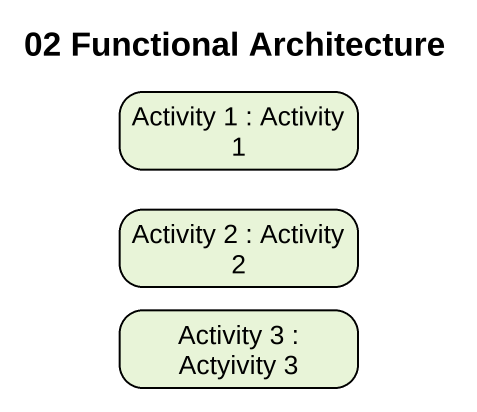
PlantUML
@startuml
title 02 Functional Architecture
hide empty description
state "Activity 1 : Activity 1" as Activity_1
state "Activity 2 : Activity 2" as Activity_2
state "Activity 3 : Actyivity 3" as Activity_3
@enduml
